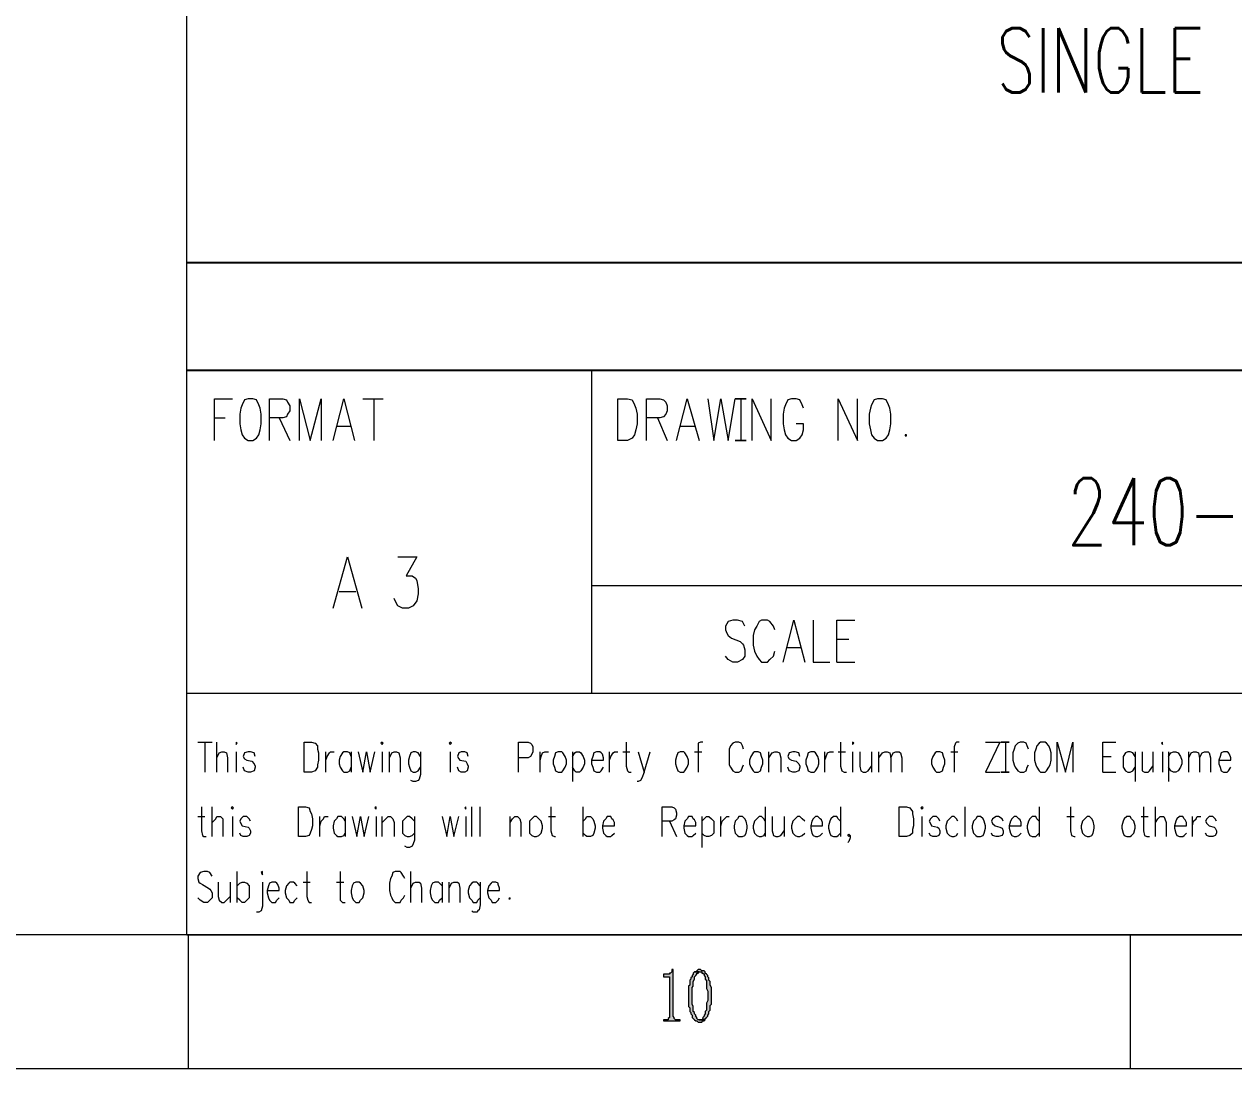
# Model space of a CAD drawing. Header units: inches. Extents: x -49881 to 95347, y -45374 to 27845.
# Drawn here: x 84051 to 88622, y -2573 to 1376 of the extents above; entities that cross this region are included whole.
import ezdxf

# ---------------------------------------------------------------- set-up
doc = ezdxf.new("R2010")
doc.units = ezdxf.units.IN
doc.header["$MEASUREMENT"] = 0
doc.layers.add('Layer 1', color=7, linetype='Continuous')
doc.styles.add('ROMANS', font='txt.shx', dxfattribs={"width": 0.8})

# ---------------------------------------------------------------- blocks, each defined once
blk = doc.blocks.new('Template Zicom')
at = {"layer": 'Layer 1'}
for points in [[(866, 9.6), (865.88, 9.6), (865.88, 9.48), (865.88, 9.37), (865.76, 9.25), (865.65, 9.25), (865.65, 9.14), (865.07, 9.14), (865.07, 8.9), (865.65, 8.9), (865.65, 8.79), (865.65, 4.97), (865.53, 4.86), (865.53, 4.74), (865.42, 4.74), (865.3, 4.74), (865.07, 4.74), (865.07, 4.63), (866.69, 4.63), (866.69, 4.74), (866.46, 4.74), (866.23, 4.74), (866.11, 4.86), (866.11, 4.97), (866, 5.09)], [(868.08, 9.37), (867.96, 9.25), (867.96, 9.14), (867.85, 9.02), (867.85, 8.9), (867.73, 8.79), (867.73, 8.67), (867.61, 8.56), (867.61, 8.1), (867.5, 7.98), (867.5, 6.01), (867.61, 5.9), (867.61, 5.78), (867.61, 5.55), (867.73, 5.44), (867.73, 5.32), (867.85, 5.2), (867.85, 4.97), (867.96, 4.86), (868.08, 4.74), (868.19, 4.63), (868.31, 4.63), (868.42, 4.51), (868.77, 4.51), (868.89, 4.63), (869, 4.63), (869.12, 4.74), (868.42, 4.74), (868.31, 4.86), (868.31, 4.97), (868.19, 5.09), (868.19, 5.2), (868.08, 5.32), (868.08, 5.44), (867.96, 5.55), (867.96, 6.01), (867.85, 6.25), (867.85, 7.86), (867.96, 7.98), (867.96, 8.44), (868.08, 8.67), (868.08, 8.9), (868.19, 9.02), (868.31, 9.14), (868.31, 9.25), (868.42, 9.25), (868.54, 9.37)], [(868.54, 9.6), (868.42, 9.6), (868.31, 9.48), (868.19, 9.37), (868.08, 9.37), (868.54, 9.37), (868.77, 9.37), (868.77, 9.25), (868.89, 9.25), (869, 9.14), (869, 9.02), (869.12, 8.9), (869.12, 8.67), (869.23, 8.56), (869.23, 7.75), (869.35, 7.52), (869.35, 7.4), (869.35, 7.29), (869.35, 6.59), (869.23, 6.36), (869.23, 5.67), (869.12, 5.55), (869.12, 5.32), (869, 5.2), (869, 5.09), (868.89, 4.97), (868.89, 4.86), (868.77, 4.74), (868.54, 4.74), (869.12, 4.74), (869.12, 4.86), (869.23, 4.97), (869.35, 5.09), (869.35, 5.2), (869.47, 5.32), (869.47, 5.55), (869.58, 5.67), (869.58, 6.13), (869.7, 6.25), (869.7, 7.86), (869.58, 8.1), (869.58, 8.44), (869.47, 8.56), (869.47, 8.79), (869.35, 8.9), (869.35, 9.02), (869.23, 9.14), (869.12, 9.25), (869.12, 9.37), (869, 9.48), (868.77, 9.48), (868.66, 9.6)]]:
    blk.add_hatch(color=0, dxfattribs=at).paths.add_polyline_path(points)
for p, q in [((819.04, 77.93), (1079.14, 77.93)), ((819.04, 67.53), (1079.14, 67.53))]:
    blk.add_line(p, q)
at = {"layer": 'Layer 1', "color": 5, "lineweight": 5}
for points in [[(0, 772.2), (1092.09, 772.2), (1092.09, 0), (0, 0), (0, 772.2)], [(896.18, 31.57), (897.57, 31.57), (896.18, 28.68), (897.57, 28.68)], [(898.15, 28.68), (898.49, 28.68), (897.68, 28.68), (898.15, 28.68), (898.15, 31.57), (898.49, 31.57), (897.68, 31.57), (898.15, 31.57)], [(900.34, 30.88), (900.23, 31.23), (900.11, 31.46), (899.88, 31.57), (899.53, 31.57), (899.3, 31.46), (899.07, 31.23), (898.96, 30.88), (898.84, 30.53), (898.84, 29.84), (898.96, 29.38), (899.07, 29.14), (899.3, 28.8), (899.53, 28.68), (899.88, 28.68), (900.11, 28.8), (900.23, 29.14), (900.34, 29.38)], [(901.5, 31.57), (901.38, 31.46), (901.15, 31.23), (901.04, 30.88), (900.92, 30.53), (900.92, 29.84), (901.04, 29.38), (901.15, 29.14), (901.38, 28.8), (901.5, 28.68), (901.96, 28.68), (902.08, 28.8), (902.31, 29.14), (902.43, 29.38), (902.54, 29.84), (902.54, 30.53), (902.43, 30.88), (902.31, 31.23), (902.08, 31.46), (901.96, 31.57), (901.5, 31.57)], [(903.12, 28.68), (903.12, 31.57), (903.93, 28.68), (904.62, 31.57), (904.62, 28.68)]]:
    blk.add_lwpolyline(points, dxfattribs=at)
at = {"layer": 'Layer 1', "color": 0, "lineweight": 5}
for points in [[(12.95, 759.25), (1079.14, 759.25), (1079.14, 12.95), (12.95, 12.95), (12.95, 759.25)], [(819.04, 12.95), (819.04, 301.62)], [(819.04, 67.54), (1079.14, 67.54)], [(858.13, 67.54), (858.13, 36.31)], [(858.13, 67.54), (858.13, 36.31)], [(821.7, 60.72), (821.7, 64.76), (823.44, 64.76)], [(824.94, 64.76), (824.59, 64.65), (824.36, 64.19), (824.25, 63.84), (824.13, 63.26), (824.13, 62.34), (824.25, 61.76), (824.36, 61.29), (824.59, 60.95), (824.94, 60.72), (825.4, 60.72), (825.75, 60.95), (825.98, 61.29), (826.1, 61.76), (826.21, 62.34), (826.21, 63.26), (826.1, 63.84), (825.98, 64.19), (825.75, 64.65), (825.4, 64.76), (824.94, 64.76)], [(827.02, 60.72), (827.02, 64.76), (828.29, 64.76), (828.64, 64.65), (828.76, 64.42), (828.99, 64.07), (828.99, 63.61), (828.76, 63.26), (828.64, 63.03), (828.29, 62.91), (827.02, 62.91)], [(829.91, 60.72), (829.91, 64.76), (830.95, 60.72), (831.99, 64.76), (831.99, 60.72)], [(833.15, 60.72), (834.19, 64.76), (835.23, 60.72)], [(836.04, 64.76), (838.01, 64.76)], [(837.08, 64.76), (837.08, 60.72)], [(860.68, 60.72), (860.68, 64.76), (861.6, 64.76), (862.06, 64.65), (862.29, 64.19), (862.41, 63.84), (862.53, 63.26), (862.53, 62.34), (862.41, 61.76), (862.29, 61.29), (862.06, 60.95), (861.6, 60.72), (860.68, 60.72)], [(863.45, 60.72), (863.45, 64.76), (864.72, 64.76), (865.07, 64.65), (865.3, 64.42), (865.42, 64.07), (865.42, 63.61), (865.3, 63.26), (865.07, 63.03), (864.72, 62.91), (863.45, 62.91)], [(866.34, 60.72), (867.38, 64.76), (868.54, 60.72)], [(869.35, 64.76), (869.93, 60.72), (870.62, 64.76), (871.32, 60.72), (872.01, 64.76)], [(872.59, 60.72), (873.05, 60.72), (872.01, 60.72), (872.59, 60.72), (872.59, 64.76), (873.05, 64.76), (872.01, 64.76), (872.59, 64.76)], [(873.63, 60.72), (873.63, 64.76), (875.48, 60.72), (875.48, 64.76)], [(878.6, 63.84), (878.49, 64.19), (878.25, 64.65), (877.91, 64.76), (877.45, 64.76), (877.1, 64.65), (876.87, 64.19), (876.75, 63.84), (876.63, 63.26), (876.63, 62.34), (876.75, 61.76), (876.87, 61.29), (877.1, 60.95), (877.45, 60.72), (877.91, 60.72), (878.25, 60.95), (878.49, 61.29), (878.6, 61.76), (878.6, 62.34), (877.91, 62.34)], [(881.96, 60.72), (881.96, 64.76), (883.81, 60.72), (883.81, 64.76)], [(885.77, 64.76), (885.42, 64.65), (885.19, 64.19), (885.08, 63.84), (884.96, 63.26), (884.96, 62.34), (885.08, 61.76), (885.19, 61.29), (885.42, 60.95), (885.77, 60.72), (886.23, 60.72), (886.58, 60.95), (886.81, 61.29), (886.93, 61.76), (887.04, 62.34), (887.04, 63.26), (886.93, 63.84), (886.81, 64.19), (886.58, 64.65), (886.23, 64.76), (885.77, 64.76)], [(821.7, 62.91), (822.74, 62.91)], [(827.95, 62.91), (828.99, 60.72)], [(833.5, 62.1), (834.89, 62.1)], [(864.49, 62.91), (865.42, 60.72)], [(866.69, 62.1), (868.08, 62.1)], [(888.43, 61.18), (888.55, 61.18), (888.55, 61.29), (888.43, 61.29), (888.43, 61.18)], [(858.13, 46.72), (1040.17, 46.72)], [(872.93, 42.79), (872.7, 43.25), (872.24, 43.37), (871.78, 43.37), (871.32, 43.25), (871.08, 42.79), (871.08, 42.44), (871.2, 42.1), (871.32, 41.87), (871.66, 41.63), (872.47, 41.29), (872.7, 41.06), (872.82, 40.94), (872.93, 40.48), (872.93, 39.9), (872.7, 39.55), (872.24, 39.32), (871.78, 39.32), (871.32, 39.55), (871.08, 39.9)], [(875.83, 42.44), (875.71, 42.79), (875.36, 43.25), (875.13, 43.37), (874.55, 43.37), (874.32, 43.25), (874.09, 42.79), (873.86, 42.44), (873.74, 41.87), (873.74, 40.94), (873.86, 40.36), (874.09, 39.9), (874.32, 39.55), (874.55, 39.32), (875.13, 39.32), (875.36, 39.55), (875.71, 39.9), (875.83, 40.36)], [(876.63, 39.32), (877.68, 43.37), (878.72, 39.32)], [(879.53, 43.37), (879.53, 39.32), (881.15, 39.32)], [(881.84, 39.32), (881.84, 43.37), (883.57, 43.37)], [(881.84, 41.52), (883, 41.52)], [(876.98, 40.71), (878.37, 40.71)], [(881.84, 39.32), (883.57, 39.32)], [(819.04, 36.31), (1079.14, 36.31)], [(819.04, 36.31), (1079.14, 36.31)], [(819.04, 36.31), (1079.14, 36.31)], [(819.04, 36.31), (1079.14, 36.31)], [(820.08, 31.57), (821.47, 31.57)], [(820.78, 31.57), (820.78, 28.68)], [(821.93, 28.68), (821.93, 31.57)], [(823.78, 31.46), (823.78, 31.34), (823.9, 31.46), (823.78, 31.57), (823.78, 31.46)], [(830.37, 28.68), (830.37, 31.57), (831.07, 31.57), (831.42, 31.46), (831.65, 31.23), (831.65, 30.88), (831.76, 30.53), (831.76, 29.84), (831.65, 29.38), (831.65, 29.14), (831.42, 28.8), (831.07, 28.68), (830.37, 28.68)], [(837.78, 31.46), (837.89, 31.34), (838.01, 31.46), (837.89, 31.57), (837.78, 31.46)], [(844.37, 31.46), (844.48, 31.34), (844.6, 31.46), (844.48, 31.57), (844.37, 31.46)], [(851.08, 28.68), (851.08, 31.57), (852, 31.57), (852.23, 31.46), (852.35, 31.34), (852.46, 31.11), (852.46, 30.65), (852.35, 30.42), (852.23, 30.18), (852, 30.07), (851.08, 30.07)], [(861.48, 31.57), (861.48, 29.26), (861.6, 28.8), (861.72, 28.68), (861.95, 28.68)], [(868.89, 31.57), (868.66, 31.57), (868.42, 31.46), (868.42, 28.68)], [(872.82, 30.88), (872.7, 31.23), (872.59, 31.46), (872.36, 31.57), (872.01, 31.57), (871.78, 31.46), (871.55, 31.23), (871.43, 30.88), (871.43, 29.38), (871.55, 29.14), (871.78, 28.8), (872.01, 28.68), (872.36, 28.68), (872.59, 28.8), (872.7, 29.14), (872.82, 29.38)], [(882.19, 31.57), (882.19, 29.26), (882.3, 28.8), (882.53, 28.68), (882.76, 28.68)], [(883.34, 31.46), (883.34, 31.34), (883.46, 31.46), (883.34, 31.57), (883.34, 31.46)], [(893.64, 31.57), (893.4, 31.57), (893.29, 31.46), (893.17, 31.11), (893.17, 28.68)], [(907.51, 28.68), (907.51, 31.57), (908.79, 31.57)], [(913.18, 31.46), (913.3, 31.34), (913.3, 31.57), (913.18, 31.46)], [(821.93, 30.07), (822.16, 30.53), (822.4, 30.65), (822.63, 30.65), (822.86, 30.53), (822.97, 30.07), (822.97, 28.68)], [(823.78, 30.65), (823.78, 28.68)], [(825.63, 30.18), (825.52, 30.53), (825.17, 30.65), (824.94, 30.65), (824.59, 30.53), (824.48, 30.18), (824.59, 29.95), (824.82, 29.84), (825.29, 29.72), (825.52, 29.49), (825.63, 29.26), (825.63, 29.14), (825.52, 28.8), (825.17, 28.68), (824.94, 28.68), (824.59, 28.8), (824.48, 29.14)], [(832.46, 28.68), (832.46, 30.65)], [(832.46, 29.84), (832.57, 30.18), (832.8, 30.53), (832.92, 30.65), (833.27, 30.65)], [(834.89, 30.18), (834.77, 30.53), (834.54, 30.65), (834.19, 30.65), (834.08, 30.53), (833.84, 30.18), (833.73, 29.84), (833.73, 29.49), (833.84, 29.14), (834.08, 28.8), (834.19, 28.68), (834.54, 28.68), (834.77, 28.8), (834.89, 29.14)], [(834.89, 30.65), (834.89, 28.68)], [(835.58, 30.65), (836.04, 28.68), (836.39, 30.65), (836.74, 28.68), (837.2, 30.65)], [(837.89, 30.65), (837.89, 28.68)], [(838.59, 28.68), (838.59, 30.65)], [(838.59, 30.07), (838.82, 30.53), (839.05, 30.65), (839.28, 30.65), (839.51, 30.53), (839.63, 30.07), (839.63, 28.68)], [(841.59, 30.18), (841.36, 30.53), (841.13, 30.65), (840.9, 30.65), (840.67, 30.53), (840.55, 30.18), (840.44, 29.84), (840.44, 29.49), (840.55, 29.14), (840.67, 28.8), (840.9, 28.68), (841.13, 28.68), (841.36, 28.8), (841.59, 29.14)], [(841.59, 30.65), (841.59, 28.45), (841.48, 27.99), (841.36, 27.87), (841.13, 27.76), (840.9, 27.76), (840.67, 27.87)], [(844.48, 30.65), (844.48, 28.68)], [(846.22, 30.18), (846.1, 30.53), (845.87, 30.65), (845.53, 30.65), (845.29, 30.53), (845.18, 30.18), (845.29, 29.95), (845.41, 29.84), (845.99, 29.72), (846.1, 29.49), (846.22, 29.26), (846.22, 29.14), (846.1, 28.8), (845.87, 28.68), (845.53, 28.68), (845.29, 28.8), (845.18, 29.14)], [(853.16, 28.68), (853.16, 30.65)], [(853.16, 29.84), (853.27, 30.18), (853.39, 30.53), (853.62, 30.65), (853.97, 30.65)], [(854.89, 30.65), (854.66, 30.53), (854.55, 30.18), (854.43, 29.84), (854.43, 29.49), (854.55, 29.14), (854.66, 28.8), (854.89, 28.68), (855.24, 28.68), (855.36, 28.8), (855.59, 29.14), (855.7, 29.49), (855.7, 29.84), (855.59, 30.18), (855.36, 30.53), (855.24, 30.65), (854.89, 30.65)], [(856.28, 30.65), (856.28, 27.76)], [(856.28, 30.18), (856.51, 30.53), (856.63, 30.65), (856.97, 30.65), (857.09, 30.53), (857.32, 30.18), (857.44, 29.84), (857.44, 29.49), (857.32, 29.14), (857.09, 28.8), (856.97, 28.68), (856.63, 28.68), (856.51, 28.8), (856.28, 29.14)], [(858.13, 29.84), (859.29, 29.84), (859.29, 30.07), (859.17, 30.42), (859.06, 30.53), (858.94, 30.65), (858.59, 30.65), (858.36, 30.53), (858.25, 30.18), (858.13, 29.84), (858.13, 29.49), (858.25, 29.14), (858.36, 28.8), (858.59, 28.68), (858.94, 28.68), (859.06, 28.8), (859.29, 29.14)], [(859.87, 28.68), (859.87, 30.65)], [(859.87, 29.84), (859.98, 30.18), (860.21, 30.53), (860.33, 30.65), (860.68, 30.65)], [(861.14, 30.65), (861.83, 30.65)], [(862.64, 30.65), (863.22, 28.68), (863.8, 30.65)], [(866.69, 30.65), (866.46, 30.53), (866.34, 30.18), (866.23, 29.84), (866.23, 29.49), (866.34, 29.14), (866.46, 28.8), (866.69, 28.68), (867.04, 28.68), (867.15, 28.8), (867.38, 29.14), (867.5, 29.49), (867.5, 29.84), (867.38, 30.18), (867.15, 30.53), (867.04, 30.65), (866.69, 30.65)], [(868.08, 30.65), (868.77, 30.65)], [(873.86, 30.65), (873.74, 30.53), (873.51, 30.18), (873.4, 29.84), (873.4, 29.49), (873.51, 29.14), (873.74, 28.8), (873.86, 28.68), (874.21, 28.68), (874.44, 28.8), (874.55, 29.14), (874.67, 29.49), (874.67, 29.84), (874.55, 30.18), (874.44, 30.53), (874.21, 30.65), (873.86, 30.65)], [(875.25, 28.68), (875.25, 30.65)], [(875.25, 30.07), (875.59, 30.53), (875.83, 30.65), (876.06, 30.65), (876.29, 30.53), (876.4, 30.07), (876.4, 28.68)], [(878.25, 30.18), (878.14, 30.53), (877.79, 30.65), (877.56, 30.65), (877.21, 30.53), (877.1, 30.18), (877.21, 29.95), (877.45, 29.84), (877.91, 29.72), (878.14, 29.49), (878.25, 29.26), (878.25, 29.14), (878.14, 28.8), (877.79, 28.68), (877.56, 28.68), (877.21, 28.8), (877.1, 29.14)], [(879.3, 30.65), (879.06, 30.53), (878.95, 30.18), (878.83, 29.84), (878.83, 29.49), (878.95, 29.14), (879.06, 28.8), (879.3, 28.68), (879.64, 28.68), (879.76, 28.8), (879.99, 29.14), (880.1, 29.49), (880.1, 29.84), (879.99, 30.18), (879.76, 30.53), (879.64, 30.65), (879.3, 30.65)], [(880.68, 28.68), (880.68, 30.65)], [(880.68, 29.84), (880.8, 30.18), (880.91, 30.53), (881.15, 30.65), (881.49, 30.65)], [(881.96, 30.65), (882.65, 30.65)], [(883.34, 30.65), (883.34, 28.68)], [(884.04, 30.65), (884.04, 29.26), (884.15, 28.8), (884.38, 28.68), (884.62, 28.68), (884.85, 28.8), (885.19, 29.26)], [(885.19, 30.65), (885.19, 28.68)], [(885.89, 28.68), (885.89, 30.65)], [(885.89, 30.07), (886.23, 30.53), (886.47, 30.65), (886.7, 30.65), (886.93, 30.53), (887.04, 30.07), (887.04, 28.68)], [(887.04, 30.07), (887.27, 30.53), (887.51, 30.65), (887.85, 30.65), (887.97, 30.53), (888.09, 30.07), (888.09, 28.68)], [(891.44, 30.65), (891.32, 30.53), (891.09, 30.18), (890.98, 29.84), (890.98, 29.49), (891.09, 29.14), (891.32, 28.8), (891.44, 28.68), (891.79, 28.68), (892.02, 28.8), (892.13, 29.14), (892.25, 29.49), (892.25, 29.84), (892.13, 30.18), (892.02, 30.53), (891.79, 30.65), (891.44, 30.65)], [(892.83, 30.65), (893.52, 30.65)], [(910.64, 30.18), (910.41, 30.53), (910.17, 30.65), (909.94, 30.65), (909.71, 30.53), (909.48, 30.18), (909.48, 29.14), (909.71, 28.8), (909.94, 28.68), (910.17, 28.68), (910.41, 28.8), (910.64, 29.14)], [(910.64, 30.65), (910.64, 27.76)], [(911.33, 30.65), (911.33, 28.8), (911.56, 28.68), (911.91, 28.68), (912.02, 28.8), (912.37, 29.26)], [(912.37, 30.65), (912.37, 28.68)], [(913.3, 30.65), (913.3, 28.68)], [(913.88, 30.65), (913.88, 27.76)], [(913.88, 30.18), (914.11, 30.53), (914.34, 30.65), (914.57, 30.65), (914.8, 30.53), (915.03, 30.18), (915.15, 29.84), (915.15, 29.49), (915.03, 29.14), (914.8, 28.8), (914.57, 28.68), (914.34, 28.68), (914.11, 28.8), (913.88, 29.14)], [(915.84, 28.68), (915.84, 30.65)], [(915.84, 30.07), (916.07, 30.53), (916.3, 30.65), (916.53, 30.65), (916.77, 30.53), (916.88, 30.07), (916.88, 28.68)], [(916.88, 30.07), (917.11, 30.53), (917.34, 30.65), (917.69, 30.65), (917.81, 30.53), (917.92, 30.07), (917.92, 28.68)], [(918.73, 29.84), (919.89, 29.84), (919.89, 30.07), (919.77, 30.42), (919.66, 30.53), (919.54, 30.65), (919.19, 30.65), (918.96, 30.53), (918.85, 30.18), (918.73, 29.84), (918.73, 29.49), (918.85, 29.14), (918.96, 28.8), (919.19, 28.68), (919.54, 28.68), (919.66, 28.8), (919.89, 29.14)], [(907.51, 30.18), (908.32, 30.18)], [(863.22, 28.68), (862.99, 28.1), (862.87, 27.87), (862.64, 27.76), (862.53, 27.76)], [(907.51, 28.68), (908.79, 28.68)], [(820.43, 25.33), (820.43, 23.01), (820.54, 22.55), (820.66, 22.44), (820.89, 22.44)], [(821.47, 22.44), (821.47, 25.33)], [(823.32, 25.21), (823.44, 25.1), (823.55, 25.21), (823.44, 25.33), (823.32, 25.21)], [(829.8, 22.44), (829.8, 25.33), (830.49, 25.33), (830.84, 25.21), (830.95, 24.86), (831.07, 24.63), (831.18, 24.17), (831.18, 23.48), (831.07, 23.13), (830.95, 22.78), (830.84, 22.55), (830.49, 22.44), (829.8, 22.44)], [(837.2, 25.21), (837.31, 25.1), (837.31, 25.33), (837.2, 25.21)], [(845.87, 25.21), (845.99, 25.1), (845.99, 25.33), (845.87, 25.21)], [(846.57, 22.44), (846.57, 25.33)], [(847.38, 22.44), (847.38, 25.33)], [(854.2, 25.33), (854.2, 23.01), (854.31, 22.55), (854.55, 22.44), (854.66, 22.44)], [(857.32, 22.44), (857.32, 25.33)], [(864.95, 22.44), (864.95, 25.33), (865.88, 25.33), (866.11, 25.21), (866.23, 25.1), (866.34, 24.75), (866.34, 24.52), (866.23, 24.17), (866.11, 24.06), (865.88, 23.94), (864.95, 23.94)], [(874.9, 25.33), (874.9, 22.44)], [(882.19, 25.33), (882.19, 22.44)], [(887.85, 22.44), (887.85, 25.33), (888.55, 25.33), (888.89, 25.21), (889.13, 24.86), (889.13, 24.63), (889.24, 24.17), (889.24, 23.48), (889.13, 23.13), (889.13, 22.78), (888.89, 22.55), (888.55, 22.44), (887.85, 22.44)], [(889.94, 25.21), (890.05, 25.1), (890.17, 25.21), (890.05, 25.33), (889.94, 25.21)], [(894.21, 22.44), (894.21, 25.33)], [(901.38, 25.33), (901.38, 22.44)], [(904.39, 25.33), (904.39, 23.01), (904.51, 22.55), (904.74, 22.44), (904.85, 22.44)], [(911.45, 25.33), (911.45, 23.01), (911.56, 22.55), (911.79, 22.44), (912.02, 22.44)], [(912.6, 22.44), (912.6, 25.33)], [(820.08, 24.4), (820.78, 24.4)], [(821.47, 23.82), (821.82, 24.17), (821.93, 24.4), (822.28, 24.4), (822.51, 24.17), (822.51, 22.44)], [(823.44, 24.4), (823.44, 22.44)], [(825.17, 23.94), (825.05, 24.17), (824.82, 24.4), (824.48, 24.4), (824.25, 24.17), (824.13, 23.94), (824.25, 23.71), (824.36, 23.48), (824.94, 23.36), (825.05, 23.25), (825.17, 23.01), (825.17, 22.78), (825.05, 22.55), (824.82, 22.44), (824.48, 22.44), (824.25, 22.55), (824.13, 22.78)], [(831.88, 22.44), (831.88, 24.4)], [(831.88, 23.48), (831.99, 23.94), (832.23, 24.17), (832.34, 24.4), (832.69, 24.4)], [(834.31, 23.94), (834.19, 24.17), (833.96, 24.4), (833.61, 24.4), (833.5, 24.17), (833.27, 23.94), (833.15, 23.48), (833.15, 23.25), (833.27, 22.78), (833.5, 22.55), (833.61, 22.44), (833.96, 22.44), (834.19, 22.55), (834.31, 22.78)], [(834.31, 24.4), (834.31, 22.44)], [(835, 24.4), (835.46, 22.44), (835.81, 24.4), (836.16, 22.44), (836.62, 24.4)], [(837.31, 24.4), (837.31, 22.44)], [(837.89, 22.44), (837.89, 24.4)], [(837.89, 23.82), (838.24, 24.17), (838.47, 24.4), (838.7, 24.4), (838.93, 24.17), (839.05, 23.82), (839.05, 22.44)], [(841.01, 23.94), (840.78, 24.17), (840.55, 24.4), (840.32, 24.4), (840.09, 24.17), (839.86, 23.94), (839.86, 22.78), (840.09, 22.55), (840.32, 22.44), (840.55, 22.44), (840.78, 22.55), (841.01, 22.78)], [(841.01, 24.4), (841.01, 22.09), (840.9, 21.74), (840.78, 21.51), (840.55, 21.4), (840.32, 21.4), (840.09, 21.51)], [(843.68, 24.4), (844.14, 22.44), (844.48, 24.4), (844.83, 22.44), (845.29, 24.4)], [(845.99, 24.4), (845.99, 22.44)], [(850.27, 22.44), (850.27, 24.4)], [(850.27, 23.82), (850.5, 24.17), (850.73, 24.4), (850.96, 24.4), (851.19, 24.17), (851.31, 23.82), (851.31, 22.44)], [(852.58, 24.4), (852.35, 24.17), (852.12, 23.94), (852.12, 22.78), (852.35, 22.55), (852.58, 22.44), (852.81, 22.44), (853.04, 22.55), (853.27, 22.78), (853.39, 23.25), (853.39, 23.48), (853.27, 23.94), (853.04, 24.17), (852.81, 24.4), (852.58, 24.4)], [(853.97, 24.4), (854.66, 24.4)], [(857.32, 23.94), (857.55, 24.17), (857.67, 24.4), (858.02, 24.4), (858.25, 24.17), (858.36, 23.94), (858.48, 23.48), (858.48, 23.25), (858.36, 22.78), (858.25, 22.55), (858.02, 22.44), (857.67, 22.44), (857.55, 22.55), (857.32, 22.78)], [(859.17, 23.48), (860.33, 23.48), (860.33, 23.82), (860.21, 24.06), (860.1, 24.17), (859.98, 24.4), (859.63, 24.4), (859.52, 24.17), (859.29, 23.94), (859.17, 23.48), (859.17, 23.25), (859.29, 22.78), (859.52, 22.55), (859.63, 22.44), (859.98, 22.44), (860.1, 22.55), (860.33, 22.78)], [(865.65, 23.94), (866.34, 22.44)], [(867.04, 23.48), (868.19, 23.48), (868.19, 23.82), (868.08, 24.06), (867.96, 24.17), (867.85, 24.4), (867.5, 24.4), (867.38, 24.17), (867.15, 23.94), (867.04, 23.48), (867.04, 23.25), (867.15, 22.78), (867.38, 22.55), (867.5, 22.44), (867.85, 22.44), (867.96, 22.55), (868.19, 22.78)], [(868.77, 24.4), (868.77, 21.4)], [(868.77, 23.94), (869, 24.17), (869.23, 24.4), (869.47, 24.4), (869.7, 24.17), (869.93, 23.94), (869.93, 22.78), (869.7, 22.55), (869.47, 22.44), (869.23, 22.44), (869, 22.55), (868.77, 22.78)], [(870.62, 22.44), (870.62, 24.4)], [(870.62, 23.48), (870.74, 23.94), (870.97, 24.17), (871.2, 24.4), (871.43, 24.4)], [(872.36, 24.4), (872.24, 24.17), (872.01, 23.94), (871.89, 23.48), (871.89, 23.25), (872.01, 22.78), (872.24, 22.55), (872.36, 22.44), (872.7, 22.44), (872.93, 22.55), (873.05, 22.78), (873.17, 23.25), (873.17, 23.48), (873.05, 23.94), (872.93, 24.17), (872.7, 24.4), (872.36, 24.4)], [(874.9, 23.94), (874.78, 24.17), (874.55, 24.4), (874.32, 24.4), (874.09, 24.17), (873.86, 23.94), (873.74, 23.48), (873.74, 23.25), (873.86, 22.78), (874.09, 22.55), (874.32, 22.44), (874.55, 22.44), (874.78, 22.55), (874.9, 22.78)], [(875.59, 24.4), (875.59, 23.01), (875.71, 22.55), (875.94, 22.44), (876.17, 22.44), (876.4, 22.55), (876.75, 23.01)], [(876.75, 24.4), (876.75, 22.44)], [(878.72, 23.94), (878.49, 24.17), (878.25, 24.4), (878.02, 24.4), (877.79, 24.17), (877.56, 23.94), (877.45, 23.48), (877.45, 23.25), (877.56, 22.78), (877.79, 22.55), (878.02, 22.44), (878.25, 22.44), (878.49, 22.55), (878.72, 22.78)], [(879.3, 23.48), (880.45, 23.48), (880.45, 23.82), (880.34, 24.06), (880.22, 24.17), (879.99, 24.4), (879.76, 24.4), (879.53, 24.17), (879.41, 23.94), (879.3, 23.48), (879.3, 23.25), (879.41, 22.78), (879.53, 22.55), (879.76, 22.44), (879.99, 22.44), (880.22, 22.55), (880.45, 22.78)], [(882.19, 23.94), (881.96, 24.17), (881.84, 24.4), (881.49, 24.4), (881.26, 24.17), (881.15, 23.94), (881.03, 23.48), (881.03, 23.25), (881.15, 22.78), (881.26, 22.55), (881.49, 22.44), (881.84, 22.44), (881.96, 22.55), (882.19, 22.78)], [(890.05, 24.4), (890.05, 22.44)], [(891.79, 23.94), (891.67, 24.17), (891.44, 24.4), (891.09, 24.4), (890.86, 24.17), (890.74, 23.94), (890.86, 23.71), (890.98, 23.48), (891.55, 23.36), (891.67, 23.25), (891.79, 23.01), (891.79, 22.78), (891.67, 22.55), (891.44, 22.44), (891.09, 22.44), (890.86, 22.55), (890.74, 22.78)], [(893.52, 23.94), (893.4, 24.17), (893.17, 24.4), (892.94, 24.4), (892.71, 24.17), (892.48, 23.94), (892.36, 23.48), (892.36, 23.25), (892.48, 22.78), (892.71, 22.55), (892.94, 22.44), (893.17, 22.44), (893.4, 22.55), (893.52, 22.78)], [(895.37, 24.4), (895.25, 24.17), (895.02, 23.94), (894.91, 23.48), (894.91, 23.25), (895.02, 22.78), (895.25, 22.55), (895.37, 22.44), (895.72, 22.44), (895.95, 22.55), (896.06, 22.78), (896.18, 23.25), (896.18, 23.48), (896.06, 23.94), (895.95, 24.17), (895.72, 24.4), (895.37, 24.4)], [(897.91, 23.94), (897.8, 24.17), (897.45, 24.4), (897.22, 24.4), (896.87, 24.17), (896.76, 23.94), (896.87, 23.71), (897.11, 23.48), (897.57, 23.36), (897.8, 23.25), (897.91, 23.01), (897.91, 22.78), (897.8, 22.55), (897.45, 22.44), (897.22, 22.44), (896.87, 22.55), (896.76, 22.78)], [(898.49, 23.48), (899.65, 23.48), (899.65, 23.82), (899.53, 24.06), (899.42, 24.17), (899.19, 24.4), (898.96, 24.4), (898.73, 24.17), (898.61, 23.94), (898.49, 23.48), (898.49, 23.25), (898.61, 22.78), (898.73, 22.55), (898.96, 22.44), (899.19, 22.44), (899.42, 22.55), (899.65, 22.78)], [(901.38, 23.94), (901.15, 24.17), (901.04, 24.4), (900.69, 24.4), (900.46, 24.17), (900.34, 23.94), (900.23, 23.48), (900.23, 23.25), (900.34, 22.78), (900.46, 22.55), (900.69, 22.44), (901.04, 22.44), (901.15, 22.55), (901.38, 22.78)], [(904.04, 24.4), (904.74, 24.4)], [(906.01, 24.4), (905.78, 24.17), (905.55, 23.94), (905.43, 23.48), (905.43, 23.25), (905.55, 22.78), (905.78, 22.55), (906.01, 22.44), (906.24, 22.44), (906.47, 22.55), (906.59, 22.78), (906.7, 23.25), (906.7, 23.48), (906.59, 23.94), (906.47, 24.17), (906.24, 24.4), (906.01, 24.4)], [(909.83, 24.4), (909.6, 24.17), (909.48, 23.94), (909.37, 23.48), (909.37, 23.25), (909.48, 22.78), (909.6, 22.55), (909.83, 22.44), (910.17, 22.44), (910.29, 22.55), (910.52, 22.78), (910.64, 23.25), (910.64, 23.48), (910.52, 23.94), (910.29, 24.17), (910.17, 24.4), (909.83, 24.4)], [(911.22, 24.4), (911.91, 24.4)], [(912.6, 23.82), (912.83, 24.17), (913.07, 24.4), (913.41, 24.4), (913.53, 24.17), (913.64, 23.82), (913.64, 22.44)], [(914.45, 23.48), (915.61, 23.48), (915.61, 23.82), (915.49, 24.06), (915.38, 24.17), (915.26, 24.4), (914.92, 24.4), (914.68, 24.17), (914.57, 23.94), (914.45, 23.48), (914.45, 23.25), (914.57, 22.78), (914.68, 22.55), (914.92, 22.44), (915.26, 22.44), (915.38, 22.55), (915.61, 22.78)], [(916.19, 22.44), (916.19, 24.4)], [(916.19, 23.48), (916.3, 23.94), (916.53, 24.17), (916.65, 24.4), (917, 24.4)], [(918.5, 23.94), (918.39, 24.17), (918.15, 24.4), (917.81, 24.4), (917.58, 24.17), (917.46, 23.94), (917.58, 23.71), (917.81, 23.48), (918.27, 23.36), (918.39, 23.25), (918.5, 23.01), (918.5, 22.78), (918.39, 22.55), (918.15, 22.44), (917.81, 22.44), (917.58, 22.55), (917.46, 22.78)], [(883.11, 22.55), (883, 22.44), (882.88, 22.55), (883, 22.67), (883.11, 22.55), (883.11, 22.32), (883, 21.97), (882.88, 21.86)], [(821.47, 18.62), (821.24, 18.97), (821.01, 19.08), (820.66, 19.08), (820.31, 18.97), (820.08, 18.62), (820.08, 18.39), (820.2, 18.04), (820.31, 17.93), (820.54, 17.81), (821.12, 17.46), (821.24, 17.35), (821.35, 17.23), (821.47, 17), (821.47, 16.54), (821.24, 16.31), (821.01, 16.08), (820.66, 16.08), (820.31, 16.31), (820.08, 16.54)], [(823.9, 16.08), (823.9, 19.08)], [(826.21, 18.97), (826.33, 18.74), (826.33, 19.08), (826.21, 18.97)], [(830.61, 19.08), (830.61, 16.65), (830.72, 16.31), (830.84, 16.08), (831.07, 16.08)], [(833.84, 19.08), (833.84, 16.31), (834.08, 16.08), (834.31, 16.08)], [(840.09, 18.39), (839.97, 18.62), (839.74, 18.97), (839.63, 19.08), (839.16, 19.08), (838.93, 18.97), (838.82, 18.62), (838.7, 18.39), (838.59, 17.93), (838.59, 17.23), (838.7, 16.77), (838.82, 16.54), (838.93, 16.31), (839.16, 16.08), (839.63, 16.08), (839.74, 16.31), (839.97, 16.54), (840.09, 16.77)], [(840.67, 16.08), (840.67, 19.08)], [(822.05, 18.04), (822.05, 16.65), (822.16, 16.31), (822.4, 16.08), (822.63, 16.08), (822.86, 16.31), (823.2, 16.65)], [(823.2, 18.04), (823.2, 16.08)], [(823.9, 17.69), (824.13, 17.93), (824.36, 18.04), (824.59, 18.04), (824.82, 17.93), (825.05, 17.69), (825.05, 16.54), (824.82, 16.31), (824.59, 16.08), (824.36, 16.08), (824.13, 16.31), (823.9, 16.54)], [(826.33, 18.04), (826.33, 15.73), (826.21, 15.27), (825.98, 15.15), (825.75, 15.15)], [(826.79, 17.23), (827.95, 17.23), (827.95, 17.46), (827.83, 17.81), (827.71, 17.93), (827.6, 18.04), (827.25, 18.04), (827.02, 17.93), (826.91, 17.69), (826.79, 17.23), (826.79, 17), (826.91, 16.54), (827.02, 16.31), (827.25, 16.08), (827.6, 16.08), (827.71, 16.31), (827.95, 16.54)], [(829.68, 17.69), (829.45, 17.93), (829.33, 18.04), (828.99, 18.04), (828.87, 17.93), (828.64, 17.69), (828.52, 17.23), (828.52, 17), (828.64, 16.54), (828.87, 16.31), (828.99, 16.08), (829.33, 16.08), (829.45, 16.31), (829.68, 16.54)], [(830.26, 18.04), (830.95, 18.04)], [(833.5, 18.04), (834.19, 18.04)], [(835.35, 18.04), (835.12, 17.93), (835, 17.69), (834.89, 17.23), (834.89, 17), (835, 16.54), (835.12, 16.31), (835.35, 16.08), (835.69, 16.08), (835.81, 16.31), (836.04, 16.54), (836.16, 17), (836.16, 17.23), (836.04, 17.69), (835.81, 17.93), (835.69, 18.04), (835.35, 18.04)], [(840.67, 17.46), (840.9, 17.93), (841.13, 18.04), (841.48, 18.04), (841.59, 17.93), (841.71, 17.46), (841.71, 16.08)], [(843.68, 17.69), (843.44, 17.93), (843.33, 18.04), (842.98, 18.04), (842.75, 17.93), (842.63, 17.69), (842.52, 17.23), (842.52, 17), (842.63, 16.54), (842.75, 16.31), (842.98, 16.08), (843.33, 16.08), (843.44, 16.31), (843.68, 16.54)], [(843.68, 18.04), (843.68, 16.08)], [(844.37, 16.08), (844.37, 18.04)], [(844.37, 17.46), (844.6, 17.93), (844.83, 18.04), (845.18, 18.04), (845.29, 17.93), (845.41, 17.46), (845.41, 16.08)], [(847.38, 17.69), (847.14, 17.93), (847.03, 18.04), (846.68, 18.04), (846.57, 17.93), (846.33, 17.69), (846.22, 17.23), (846.22, 17), (846.33, 16.54), (846.57, 16.31), (846.68, 16.08), (847.03, 16.08), (847.14, 16.31), (847.38, 16.54)], [(847.38, 18.04), (847.38, 15.84), (847.26, 15.38), (847.14, 15.27), (847.03, 15.15), (846.68, 15.15), (846.57, 15.27)], [(848.07, 17.23), (849.23, 17.23), (849.23, 17.46), (849.11, 17.81), (849.11, 17.93), (848.88, 18.04), (848.53, 18.04), (848.42, 17.93), (848.19, 17.69), (848.07, 17.23), (848.07, 17), (848.19, 16.54), (848.42, 16.31), (848.53, 16.08), (848.88, 16.08), (849.11, 16.31), (849.23, 16.54)], [(850.27, 16.42), (850.27, 16.54), (850.15, 16.42), (850.27, 16.42)], [(819.04, 12.95), (1079.14, 12.95)], [(819.16, 12.95), (819.16, 0)], [(910.17, 12.95), (910.17, 0)], [(866, 9.6), (865.88, 9.6), (865.88, 9.48), (865.88, 9.37), (865.76, 9.25), (865.65, 9.25), (865.65, 9.14), (865.07, 9.14), (865.07, 8.9), (865.65, 8.9), (865.65, 8.79), (865.65, 4.97), (865.53, 4.86), (865.53, 4.74), (865.42, 4.74), (865.3, 4.74), (865.07, 4.74), (865.07, 4.63), (866.69, 4.63), (866.69, 4.74), (866.46, 4.74), (866.23, 4.74), (866.11, 4.86), (866.11, 4.97), (866, 5.09), (866, 9.6)], [(868.08, 9.37), (867.96, 9.25), (867.96, 9.14), (867.85, 9.02), (867.85, 8.9), (867.73, 8.79), (867.73, 8.67), (867.61, 8.56), (867.61, 8.1), (867.5, 7.98), (867.5, 6.01), (867.61, 5.9), (867.61, 5.78), (867.61, 5.55), (867.73, 5.44), (867.73, 5.32), (867.85, 5.2), (867.85, 4.97), (867.96, 4.86), (868.08, 4.74), (868.19, 4.63), (868.31, 4.63), (868.42, 4.51), (868.77, 4.51), (868.89, 4.63), (869, 4.63), (869.12, 4.74), (868.42, 4.74), (868.31, 4.86), (868.31, 4.97), (868.19, 5.09), (868.19, 5.2), (868.08, 5.32), (868.08, 5.44), (867.96, 5.55), (867.96, 6.01), (867.85, 6.25), (867.85, 7.86), (867.96, 7.98), (867.96, 8.44), (868.08, 8.67), (868.08, 8.9), (868.19, 9.02), (868.31, 9.14), (868.31, 9.25), (868.42, 9.25), (868.54, 9.37), (868.08, 9.37)], [(868.54, 9.6), (868.42, 9.6), (868.31, 9.48), (868.19, 9.37), (868.08, 9.37), (868.54, 9.37), (868.77, 9.37), (868.77, 9.25), (868.89, 9.25), (869, 9.14), (869, 9.02), (869.12, 8.9), (869.12, 8.67), (869.23, 8.56), (869.23, 7.75), (869.35, 7.52), (869.35, 7.4), (869.35, 7.29), (869.35, 6.59), (869.23, 6.36), (869.23, 5.67), (869.12, 5.55), (869.12, 5.32), (869, 5.2), (869, 5.09), (868.89, 4.97), (868.89, 4.86), (868.77, 4.74), (868.54, 4.74), (869.12, 4.74), (869.12, 4.86), (869.23, 4.97), (869.35, 5.09), (869.35, 5.2), (869.47, 5.32), (869.47, 5.55), (869.58, 5.67), (869.58, 6.13), (869.7, 6.25), (869.7, 7.86), (869.58, 8.1), (869.58, 8.44), (869.47, 8.56), (869.47, 8.79), (869.35, 8.9), (869.35, 9.02), (869.23, 9.14), (869.12, 9.25), (869.12, 9.37), (869, 9.48), (868.77, 9.48), (868.66, 9.6), (868.54, 9.6)]]:
    blk.add_lwpolyline(points, dxfattribs=at)
at = {"layer": 'Layer 1', "lineweight": 0}
for points in [[(866, 9.6), (865.88, 9.6), (865.88, 9.48), (865.88, 9.37), (865.76, 9.25), (865.65, 9.25), (865.65, 9.14), (865.07, 9.14), (865.07, 8.9), (865.65, 8.9), (865.65, 8.79), (865.65, 4.97), (865.53, 4.86), (865.53, 4.74), (865.42, 4.74), (865.3, 4.74), (865.07, 4.74), (865.07, 4.63), (866.69, 4.63), (866.69, 4.74), (866.46, 4.74), (866.23, 4.74), (866.11, 4.86), (866.11, 4.97), (866, 5.09), (866, 9.6)], [(868.08, 9.37), (867.96, 9.25), (867.96, 9.14), (867.85, 9.02), (867.85, 8.9), (867.73, 8.79), (867.73, 8.67), (867.61, 8.56), (867.61, 8.1), (867.5, 7.98), (867.5, 6.01), (867.61, 5.9), (867.61, 5.78), (867.61, 5.55), (867.73, 5.44), (867.73, 5.32), (867.85, 5.2), (867.85, 4.97), (867.96, 4.86), (868.08, 4.74), (868.19, 4.63), (868.31, 4.63), (868.42, 4.51), (868.77, 4.51), (868.89, 4.63), (869, 4.63), (869.12, 4.74), (868.42, 4.74), (868.31, 4.86), (868.31, 4.97), (868.19, 5.09), (868.19, 5.2), (868.08, 5.32), (868.08, 5.44), (867.96, 5.55), (867.96, 6.01), (867.85, 6.25), (867.85, 7.86), (867.96, 7.98), (867.96, 8.44), (868.08, 8.67), (868.08, 8.9), (868.19, 9.02), (868.31, 9.14), (868.31, 9.25), (868.42, 9.25), (868.54, 9.37), (868.08, 9.37)], [(868.54, 9.6), (868.42, 9.6), (868.31, 9.48), (868.19, 9.37), (868.08, 9.37), (868.54, 9.37), (868.77, 9.37), (868.77, 9.25), (868.89, 9.25), (869, 9.14), (869, 9.02), (869.12, 8.9), (869.12, 8.67), (869.23, 8.56), (869.23, 7.75), (869.35, 7.52), (869.35, 7.4), (869.35, 7.29), (869.35, 6.59), (869.23, 6.36), (869.23, 5.67), (869.12, 5.55), (869.12, 5.32), (869, 5.2), (869, 5.09), (868.89, 4.97), (868.89, 4.86), (868.77, 4.74), (868.54, 4.74), (869.12, 4.74), (869.12, 4.86), (869.23, 4.97), (869.35, 5.09), (869.35, 5.2), (869.47, 5.32), (869.47, 5.55), (869.58, 5.67), (869.58, 6.13), (869.7, 6.25), (869.7, 7.86), (869.58, 8.1), (869.58, 8.44), (869.47, 8.56), (869.47, 8.79), (869.35, 8.9), (869.35, 9.02), (869.23, 9.14), (869.12, 9.25), (869.12, 9.37), (869, 9.48), (868.77, 9.48), (868.66, 9.6), (868.54, 9.6)]]:
    blk.add_lwpolyline(points, dxfattribs=at)

msp = doc.modelspace()

# ---------------------------------------------------------------- linework, layer by layer
at = {"layer": 'Layer 1', "color": 0, "lineweight": 5}
for points in [[(85217.8, -831.8), (85272, -637.3), (85326.3, -831.8)], [(85462, -637.3), (85534.4, -637.3), (85493.7, -709.7), (85516.3, -709.7), (85529.9, -718.7), (85534.4, -727.8), (85538.9, -759.4), (85538.9, -777.5), (85534.4, -804.7), (85520.9, -822.8), (85502.7, -831.8), (85480.1, -831.8), (85462, -822.8), (85457.5, -813.7), (85448.4, -795.6)], [(85240.4, -768.5), (85303.7, -768.5)]]:
    msp.add_lwpolyline(points, dxfattribs=at)

# ---------------------------------------------------------------- block references
at = {"xscale": 39.116, "yscale": 39.116, "zscale": 39.116}
msp.add_blockref('Template Zicom', (52628.2, -2573.5), dxfattribs=at)

# ---------------------------------------------------------------- texts
at = {"lineweight": -3, "style": 'ROMANS', "width": 0.7}
for s, height, p in [('SINGLE LINE DIAGRAM FOR NORMAL', 244.084, (87725.3, 1117.1)), ('240-0214-EMEL-DW00-0003', 254.254, (87992.4, -594.2))]:
    msp.add_text(s, height=height, dxfattribs=at).set_placement(p)

doc.saveas('drawing.dxf')
